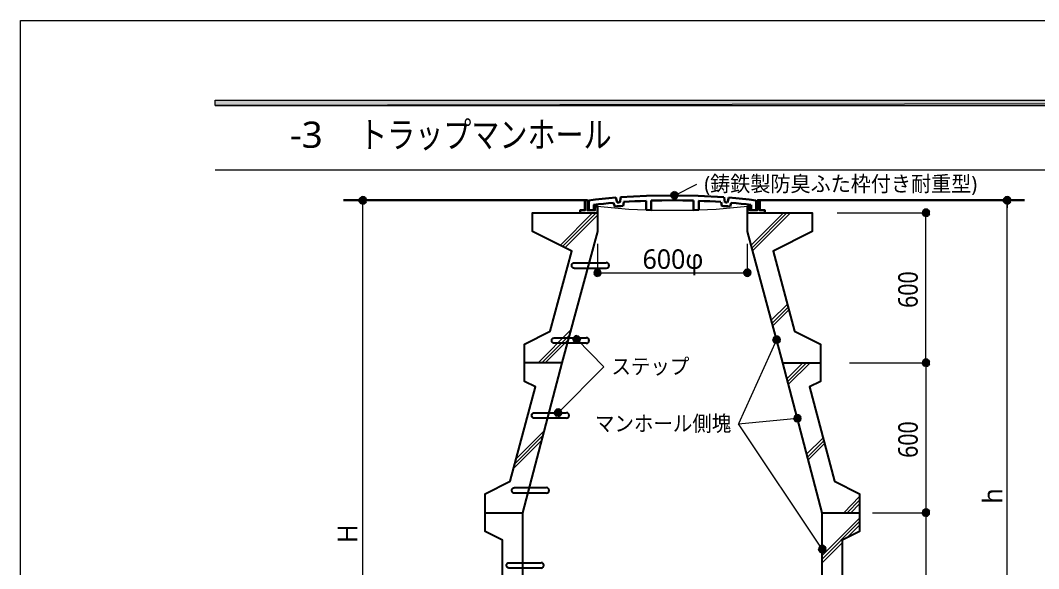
# Model space of a CAD drawing. Header units: millimetres. Extents: x 0 to 420, y 0 to 297.
# Drawn here: x 0.2 to 136.1, y 223.8 to 297 of the extents above; entities that cross this region are included whole.
import ezdxf
from ezdxf.enums import TextEntityAlignment as Align

# ---------------------------------------------------------------- set-up
doc = ezdxf.new("R2010")
doc.units = ezdxf.units.MM
doc.styles.add('kst32b', font='NotoSansJP-Variable.ttf')

msp = doc.modelspace()

# ---------------------------------------------------------------- hatches: boundary and pattern name
h = msp.add_hatch(color=7)
h.paths.add_polyline_path([(394.17, 285.62), (394.17, 286.32), (26.18, 285.62), (394.17, 285.62)])
h.paths.add_polyline_path([(394.17, 286.32), (26.18, 285.62), (26.18, 286.32), (394.17, 286.32)])
h = msp.add_hatch(color=7)
h.paths.add_polyline_path([(45.42, 273.16), (45.38, 272.97), (45.89, 272.97), (45.42, 273.16)])
h.paths.add_polyline_path([(45.38, 272.97), (45.89, 272.97), (45.42, 272.77), (45.38, 272.97)])
h.paths.add_polyline_path([(45.89, 272.97), (45.42, 272.77), (45.53, 272.61), (45.89, 272.97)])
h = msp.add_hatch(color=7)
h.paths.add_polyline_path([(45.89, 273.45), (45.7, 273.43), (45.89, 272.97), (45.89, 273.45)])
h.paths.add_polyline_path([(45.7, 273.43), (45.89, 272.97), (45.53, 273.3), (45.7, 273.43)])
h.paths.add_polyline_path([(45.89, 272.97), (45.53, 273.3), (45.42, 273.16), (45.89, 272.97)])
for points in [[(46.08, 273.43), (45.89, 273.45), (45.89, 272.97), (46.08, 273.43)], [(86.97, 273.58), (87.04, 273.41), (87.48, 273.62), (86.97, 273.58)], [(132.08, 273.43), (131.87, 273.45), (131.87, 272.97), (132.08, 273.43)], [(121.24, 271.76), (121.05, 271.8), (121.05, 271.29), (121.24, 271.76)], [(76.75, 263.48), (76.71, 263.29), (77.22, 263.29), (76.75, 263.48)], [(97.68, 263.1), (97.71, 263.29), (97.22, 263.29), (97.68, 263.1)], [(74.25, 254.87), (74.08, 254.76), (74.44, 254.42), (74.25, 254.87)], [(101.3, 254.83), (101.11, 254.85), (101.11, 254.36), (101.3, 254.83)], [(121.24, 251.76), (121.05, 251.8), (121.05, 251.29), (121.24, 251.76)], [(72.14, 245.09), (71.95, 245.13), (71.95, 244.62), (72.14, 245.09)], [(104.1, 244.35), (103.91, 244.39), (103.91, 243.88), (104.1, 244.35)], [(121.24, 231.75), (121.05, 231.8), (121.05, 231.29), (121.24, 231.75)], [(107.4, 226.89), (107.21, 226.93), (107.21, 226.42), (107.4, 226.89)]]:
    msp.add_hatch(color=7).paths.add_polyline_path(points)
h = msp.add_hatch(color=7)
h.paths.add_polyline_path([(46.38, 272.97), (46.33, 273.16), (45.89, 272.97), (46.38, 272.97)])
h.paths.add_polyline_path([(46.33, 273.16), (45.89, 272.97), (46.23, 273.3), (46.33, 273.16)])
h.paths.add_polyline_path([(45.89, 272.97), (46.23, 273.3), (46.08, 273.43), (45.89, 272.97)])
h = msp.add_hatch(color=7)
h.paths.add_polyline_path([(87.25, 274.07), (87.1, 273.96), (87.48, 273.62), (87.25, 274.07)])
h.paths.add_polyline_path([(87.1, 273.96), (87.48, 273.62), (87.02, 273.79), (87.1, 273.96)])
h.paths.add_polyline_path([(87.48, 273.62), (87.02, 273.79), (86.97, 273.58), (87.48, 273.62)])
h = msp.add_hatch(color=7)
h.paths.add_polyline_path([(87.04, 273.41), (87.16, 273.24), (87.48, 273.62), (87.04, 273.41)])
h.paths.add_polyline_path([(87.16, 273.24), (87.48, 273.62), (87.33, 273.16), (87.16, 273.24)])
h.paths.add_polyline_path([(87.48, 273.62), (87.33, 273.16), (87.52, 273.13), (87.48, 273.62)])
h = msp.add_hatch(color=7)
h.paths.add_polyline_path([(87.8, 274), (87.63, 274.11), (87.48, 273.62), (87.8, 274)])
h.paths.add_polyline_path([(87.63, 274.11), (87.48, 273.62), (87.44, 274.13), (87.63, 274.11)])
h.paths.add_polyline_path([(87.48, 273.62), (87.44, 274.13), (87.25, 274.07), (87.48, 273.62)])
h = msp.add_hatch(color=7)
h.paths.add_polyline_path([(87.95, 273.47), (87.99, 273.66), (87.48, 273.62), (87.95, 273.47)])
h.paths.add_polyline_path([(87.99, 273.66), (87.48, 273.62), (87.93, 273.85), (87.99, 273.66)])
h.paths.add_polyline_path([(87.48, 273.62), (87.93, 273.85), (87.8, 274), (87.48, 273.62)])
h = msp.add_hatch(color=7)
h.paths.add_polyline_path([(87.52, 273.13), (87.71, 273.18), (87.48, 273.62), (87.52, 273.13)])
h.paths.add_polyline_path([(87.71, 273.18), (87.48, 273.62), (87.86, 273.3), (87.71, 273.18)])
h.paths.add_polyline_path([(87.48, 273.62), (87.86, 273.3), (87.95, 273.47), (87.48, 273.62)])
h = msp.add_hatch(color=7)
h.paths.add_polyline_path([(131.42, 273.16), (131.38, 272.97), (131.87, 272.97), (131.42, 273.16)])
h.paths.add_polyline_path([(131.38, 272.97), (131.87, 272.97), (131.42, 272.77), (131.38, 272.97)])
h.paths.add_polyline_path([(131.87, 272.97), (131.42, 272.77), (131.53, 272.61), (131.87, 272.97)])
h = msp.add_hatch(color=7)
h.paths.add_polyline_path([(131.87, 273.45), (131.68, 273.43), (131.87, 272.97), (131.87, 273.45)])
h.paths.add_polyline_path([(131.68, 273.43), (131.87, 272.97), (131.53, 273.3), (131.68, 273.43)])
h.paths.add_polyline_path([(131.87, 272.97), (131.53, 273.3), (131.42, 273.16), (131.87, 272.97)])
h = msp.add_hatch(color=7)
h.paths.add_polyline_path([(132.38, 272.97), (132.33, 273.16), (131.87, 272.97), (132.38, 272.97)])
h.paths.add_polyline_path([(132.33, 273.16), (131.87, 272.97), (132.23, 273.3), (132.33, 273.16)])
h.paths.add_polyline_path([(131.87, 272.97), (132.23, 273.3), (132.08, 273.43), (131.87, 272.97)])
h = msp.add_hatch(color=7)
h.paths.add_polyline_path([(45.53, 272.61), (45.7, 272.5), (45.89, 272.97), (45.53, 272.61)])
h.paths.add_polyline_path([(45.7, 272.5), (45.89, 272.97), (45.89, 272.46), (45.7, 272.5)])
h.paths.add_polyline_path([(45.89, 272.97), (45.89, 272.46), (46.08, 272.5), (45.89, 272.97)])
h = msp.add_hatch(color=7)
h.paths.add_polyline_path([(46.08, 272.5), (46.23, 272.61), (45.89, 272.97), (46.08, 272.5)])
h.paths.add_polyline_path([(46.23, 272.61), (45.89, 272.97), (46.33, 272.77), (46.23, 272.61)])
h.paths.add_polyline_path([(45.89, 272.97), (46.33, 272.77), (46.38, 272.97), (45.89, 272.97)])
h = msp.add_hatch(color=7)
h.paths.add_polyline_path([(121.05, 271.8), (120.86, 271.76), (121.05, 271.29), (121.05, 271.8)])
h.paths.add_polyline_path([(120.86, 271.76), (121.05, 271.29), (120.69, 271.65), (120.86, 271.76)])
h.paths.add_polyline_path([(121.05, 271.29), (120.69, 271.65), (120.59, 271.48), (121.05, 271.29)])
h = msp.add_hatch(color=7)
h.paths.add_polyline_path([(131.53, 272.61), (131.68, 272.5), (131.87, 272.97), (131.53, 272.61)])
h.paths.add_polyline_path([(131.68, 272.5), (131.87, 272.97), (131.87, 272.46), (131.68, 272.5)])
h.paths.add_polyline_path([(131.87, 272.97), (131.87, 272.46), (132.08, 272.5), (131.87, 272.97)])
h = msp.add_hatch(color=7)
h.paths.add_polyline_path([(132.08, 272.5), (132.23, 272.61), (131.87, 272.97), (132.08, 272.5)])
h.paths.add_polyline_path([(132.23, 272.61), (131.87, 272.97), (132.33, 272.77), (132.23, 272.61)])
h.paths.add_polyline_path([(131.87, 272.97), (132.33, 272.77), (132.38, 272.97), (131.87, 272.97)])
h = msp.add_hatch(color=7)
h.paths.add_polyline_path([(120.59, 271.48), (120.54, 271.29), (121.05, 271.29), (120.59, 271.48)])
h.paths.add_polyline_path([(120.54, 271.29), (121.05, 271.29), (120.59, 271.1), (120.54, 271.29)])
h.paths.add_polyline_path([(121.05, 271.29), (120.59, 271.1), (120.69, 270.93), (121.05, 271.29)])
h = msp.add_hatch(color=7)
h.paths.add_polyline_path([(120.69, 270.93), (120.86, 270.83), (121.05, 271.29), (120.69, 270.93)])
h.paths.add_polyline_path([(120.86, 270.83), (121.05, 271.29), (121.05, 270.79), (120.86, 270.83)])
h.paths.add_polyline_path([(121.05, 271.29), (121.05, 270.79), (121.24, 270.83), (121.05, 271.29)])
h = msp.add_hatch(color=7)
h.paths.add_polyline_path([(121.54, 271.29), (121.52, 271.48), (121.05, 271.29), (121.54, 271.29)])
h.paths.add_polyline_path([(121.52, 271.48), (121.05, 271.29), (121.39, 271.65), (121.52, 271.48)])
h.paths.add_polyline_path([(121.05, 271.29), (121.39, 271.65), (121.24, 271.76), (121.05, 271.29)])
h = msp.add_hatch(color=7)
h.paths.add_polyline_path([(121.24, 270.83), (121.39, 270.93), (121.05, 271.29), (121.24, 270.83)])
h.paths.add_polyline_path([(121.39, 270.93), (121.05, 271.29), (121.52, 271.1), (121.39, 270.93)])
h.paths.add_polyline_path([(121.05, 271.29), (121.52, 271.1), (121.54, 271.29), (121.05, 271.29)])
h = msp.add_hatch(color=7)
h.paths.add_polyline_path([(77.22, 263.8), (77.03, 263.76), (77.22, 263.29), (77.22, 263.8)])
h.paths.add_polyline_path([(77.03, 263.76), (77.22, 263.29), (76.86, 263.65), (77.03, 263.76)])
h.paths.add_polyline_path([(77.22, 263.29), (76.86, 263.65), (76.75, 263.48), (77.22, 263.29)])
h = msp.add_hatch(color=7)
h.paths.add_polyline_path([(77.68, 263.48), (77.58, 263.65), (77.22, 263.29), (77.68, 263.48)])
h.paths.add_polyline_path([(77.58, 263.65), (77.22, 263.29), (77.41, 263.76), (77.58, 263.65)])
h.paths.add_polyline_path([(77.22, 263.29), (77.41, 263.76), (77.22, 263.8), (77.22, 263.29)])
h = msp.add_hatch(color=7)
h.paths.add_polyline_path([(96.86, 263.65), (96.75, 263.48), (97.22, 263.29), (96.86, 263.65)])
h.paths.add_polyline_path([(96.75, 263.48), (97.22, 263.29), (96.71, 263.29), (96.75, 263.48)])
h.paths.add_polyline_path([(97.22, 263.29), (96.71, 263.29), (96.75, 263.1), (97.22, 263.29)])
h = msp.add_hatch(color=7)
h.paths.add_polyline_path([(97.41, 263.76), (97.22, 263.8), (97.22, 263.29), (97.41, 263.76)])
h.paths.add_polyline_path([(97.22, 263.8), (97.22, 263.29), (97.03, 263.76), (97.22, 263.8)])
h.paths.add_polyline_path([(97.22, 263.29), (97.03, 263.76), (96.86, 263.65), (97.22, 263.29)])
h = msp.add_hatch(color=7)
h.paths.add_polyline_path([(97.71, 263.29), (97.68, 263.48), (97.22, 263.29), (97.71, 263.29)])
h.paths.add_polyline_path([(97.68, 263.48), (97.22, 263.29), (97.56, 263.65), (97.68, 263.48)])
h.paths.add_polyline_path([(97.22, 263.29), (97.56, 263.65), (97.41, 263.76), (97.22, 263.29)])
h = msp.add_hatch(color=7)
h.paths.add_polyline_path([(76.71, 263.29), (76.75, 263.1), (77.22, 263.29), (76.71, 263.29)])
h.paths.add_polyline_path([(76.75, 263.1), (77.22, 263.29), (76.86, 262.93), (76.75, 263.1)])
h.paths.add_polyline_path([(77.22, 263.29), (76.86, 262.93), (77.03, 262.83), (77.22, 263.29)])
h = msp.add_hatch(color=7)
h.paths.add_polyline_path([(77.03, 262.83), (77.22, 262.78), (77.22, 263.29), (77.03, 262.83)])
h.paths.add_polyline_path([(77.22, 262.78), (77.22, 263.29), (77.41, 262.83), (77.22, 262.78)])
h.paths.add_polyline_path([(77.22, 263.29), (77.41, 262.83), (77.58, 262.93), (77.22, 263.29)])
h = msp.add_hatch(color=7)
h.paths.add_polyline_path([(77.58, 262.93), (77.68, 263.1), (77.22, 263.29), (77.58, 262.93)])
h.paths.add_polyline_path([(77.68, 263.1), (77.22, 263.29), (77.7, 263.29), (77.68, 263.1)])
h.paths.add_polyline_path([(77.22, 263.29), (77.7, 263.29), (77.68, 263.48), (77.22, 263.29)])
h = msp.add_hatch(color=7)
h.paths.add_polyline_path([(96.75, 263.1), (96.86, 262.93), (97.22, 263.29), (96.75, 263.1)])
h.paths.add_polyline_path([(96.86, 262.93), (97.22, 263.29), (97.03, 262.83), (96.86, 262.93)])
h.paths.add_polyline_path([(97.22, 263.29), (97.03, 262.83), (97.22, 262.78), (97.22, 263.29)])
h = msp.add_hatch(color=7)
h.paths.add_polyline_path([(97.22, 262.78), (97.41, 262.83), (97.22, 263.29), (97.22, 262.78)])
h.paths.add_polyline_path([(97.41, 262.83), (97.22, 263.29), (97.56, 262.93), (97.41, 262.83)])
h.paths.add_polyline_path([(97.22, 263.29), (97.56, 262.93), (97.68, 263.1), (97.22, 263.29)])
h = msp.add_hatch(color=7)
h.paths.add_polyline_path([(74.08, 254.76), (73.98, 254.61), (74.44, 254.42), (74.08, 254.76)])
h.paths.add_polyline_path([(73.98, 254.61), (74.44, 254.42), (73.94, 254.42), (73.98, 254.61)])
h.paths.add_polyline_path([(74.44, 254.42), (73.94, 254.42), (73.98, 254.23), (74.44, 254.42)])
h = msp.add_hatch(color=7)
h.paths.add_polyline_path([(73.98, 254.23), (74.08, 254.06), (74.44, 254.42), (73.98, 254.23)])
h.paths.add_polyline_path([(74.08, 254.06), (74.44, 254.42), (74.25, 253.96), (74.08, 254.06)])
h.paths.add_polyline_path([(74.44, 254.42), (74.25, 253.96), (74.44, 253.92), (74.44, 254.42)])
h = msp.add_hatch(color=7)
h.paths.add_polyline_path([(74.78, 254.76), (74.63, 254.87), (74.44, 254.42), (74.78, 254.76)])
h.paths.add_polyline_path([(74.63, 254.87), (74.44, 254.42), (74.44, 254.91), (74.63, 254.87)])
h.paths.add_polyline_path([(74.44, 254.42), (74.44, 254.91), (74.25, 254.87), (74.44, 254.42)])
h = msp.add_hatch(color=7)
h.paths.add_polyline_path([(74.89, 254.23), (74.93, 254.42), (74.44, 254.42), (74.89, 254.23)])
h.paths.add_polyline_path([(74.93, 254.42), (74.44, 254.42), (74.89, 254.61), (74.93, 254.42)])
h.paths.add_polyline_path([(74.44, 254.42), (74.89, 254.61), (74.78, 254.76), (74.44, 254.42)])
h = msp.add_hatch(color=7)
h.paths.add_polyline_path([(74.44, 253.92), (74.63, 253.96), (74.44, 254.42), (74.44, 253.92)])
h.paths.add_polyline_path([(74.63, 253.96), (74.44, 254.42), (74.78, 254.06), (74.63, 253.96)])
h.paths.add_polyline_path([(74.44, 254.42), (74.78, 254.06), (74.89, 254.23), (74.44, 254.42)])
h = msp.add_hatch(color=7)
h.paths.add_polyline_path([(100.67, 254.55), (100.63, 254.36), (101.11, 254.36), (100.67, 254.55)])
h.paths.add_polyline_path([(100.63, 254.36), (101.11, 254.36), (100.67, 254.17), (100.63, 254.36)])
h.paths.add_polyline_path([(101.11, 254.36), (100.67, 254.17), (100.77, 254), (101.11, 254.36)])
h = msp.add_hatch(color=7)
h.paths.add_polyline_path([(101.11, 254.85), (100.92, 254.83), (101.11, 254.36), (101.11, 254.85)])
h.paths.add_polyline_path([(100.92, 254.83), (101.11, 254.36), (100.77, 254.72), (100.92, 254.83)])
h.paths.add_polyline_path([(101.11, 254.36), (100.77, 254.72), (100.67, 254.55), (101.11, 254.36)])
h = msp.add_hatch(color=7)
h.paths.add_polyline_path([(100.77, 254), (100.92, 253.89), (101.11, 254.36), (100.77, 254)])
h.paths.add_polyline_path([(100.92, 253.89), (101.11, 254.36), (101.11, 253.85), (100.92, 253.89)])
h.paths.add_polyline_path([(101.11, 254.36), (101.11, 253.85), (101.3, 253.89), (101.11, 254.36)])
h = msp.add_hatch(color=7)
h.paths.add_polyline_path([(101.62, 254.36), (101.58, 254.55), (101.11, 254.36), (101.62, 254.36)])
h.paths.add_polyline_path([(101.58, 254.55), (101.11, 254.36), (101.47, 254.72), (101.58, 254.55)])
h.paths.add_polyline_path([(101.11, 254.36), (101.47, 254.72), (101.3, 254.83), (101.11, 254.36)])
h = msp.add_hatch(color=7)
h.paths.add_polyline_path([(101.3, 253.89), (101.47, 254), (101.11, 254.36), (101.3, 253.89)])
h.paths.add_polyline_path([(101.47, 254), (101.11, 254.36), (101.58, 254.17), (101.47, 254)])
h.paths.add_polyline_path([(101.11, 254.36), (101.58, 254.17), (101.62, 254.36), (101.11, 254.36)])
h = msp.add_hatch(color=7)
h.paths.add_polyline_path([(120.59, 251.48), (120.54, 251.29), (121.05, 251.29), (120.59, 251.48)])
h.paths.add_polyline_path([(120.54, 251.29), (121.05, 251.29), (120.59, 251.1), (120.54, 251.29)])
h.paths.add_polyline_path([(121.05, 251.29), (120.59, 251.1), (120.69, 250.93), (121.05, 251.29)])
h = msp.add_hatch(color=7)
h.paths.add_polyline_path([(121.05, 251.8), (120.86, 251.76), (121.05, 251.29), (121.05, 251.8)])
h.paths.add_polyline_path([(120.86, 251.76), (121.05, 251.29), (120.69, 251.65), (120.86, 251.76)])
h.paths.add_polyline_path([(121.05, 251.29), (120.69, 251.65), (120.59, 251.48), (121.05, 251.29)])
h = msp.add_hatch(color=7)
h.paths.add_polyline_path([(121.54, 251.29), (121.52, 251.48), (121.05, 251.29), (121.54, 251.29)])
h.paths.add_polyline_path([(121.52, 251.48), (121.05, 251.29), (121.39, 251.65), (121.52, 251.48)])
h.paths.add_polyline_path([(121.05, 251.29), (121.39, 251.65), (121.24, 251.76), (121.05, 251.29)])
h = msp.add_hatch(color=7)
h.paths.add_polyline_path([(120.69, 250.93), (120.86, 250.82), (121.05, 251.29), (120.69, 250.93)])
h.paths.add_polyline_path([(120.86, 250.82), (121.05, 251.29), (121.05, 250.8), (120.86, 250.82)])
h.paths.add_polyline_path([(121.05, 251.29), (121.05, 250.8), (121.24, 250.82), (121.05, 251.29)])
h = msp.add_hatch(color=7)
h.paths.add_polyline_path([(121.24, 250.82), (121.39, 250.93), (121.05, 251.29), (121.24, 250.82)])
h.paths.add_polyline_path([(121.39, 250.93), (121.05, 251.29), (121.52, 251.1), (121.39, 250.93)])
h.paths.add_polyline_path([(121.05, 251.29), (121.52, 251.1), (121.54, 251.29), (121.05, 251.29)])
h = msp.add_hatch(color=7)
h.paths.add_polyline_path([(71.48, 244.81), (71.44, 244.62), (71.95, 244.62), (71.48, 244.81)])
h.paths.add_polyline_path([(71.44, 244.62), (71.95, 244.62), (71.48, 244.43), (71.44, 244.62)])
h.paths.add_polyline_path([(71.95, 244.62), (71.48, 244.43), (71.59, 244.26), (71.95, 244.62)])
h = msp.add_hatch(color=7)
h.paths.add_polyline_path([(71.95, 245.13), (71.76, 245.09), (71.95, 244.62), (71.95, 245.13)])
h.paths.add_polyline_path([(71.76, 245.09), (71.95, 244.62), (71.59, 244.98), (71.76, 245.09)])
h.paths.add_polyline_path([(71.95, 244.62), (71.59, 244.98), (71.48, 244.81), (71.95, 244.62)])
h = msp.add_hatch(color=7)
h.paths.add_polyline_path([(71.59, 244.26), (71.76, 244.16), (71.95, 244.62), (71.59, 244.26)])
h.paths.add_polyline_path([(71.76, 244.16), (71.95, 244.62), (71.95, 244.14), (71.76, 244.16)])
h.paths.add_polyline_path([(71.95, 244.62), (71.95, 244.14), (72.14, 244.16), (71.95, 244.62)])
h = msp.add_hatch(color=7)
h.paths.add_polyline_path([(72.45, 244.62), (72.41, 244.81), (71.95, 244.62), (72.45, 244.62)])
h.paths.add_polyline_path([(72.41, 244.81), (71.95, 244.62), (72.31, 244.98), (72.41, 244.81)])
h.paths.add_polyline_path([(71.95, 244.62), (72.31, 244.98), (72.14, 245.09), (71.95, 244.62)])
h = msp.add_hatch(color=7)
h.paths.add_polyline_path([(72.14, 244.16), (72.31, 244.26), (71.95, 244.62), (72.14, 244.16)])
h.paths.add_polyline_path([(72.31, 244.26), (71.95, 244.62), (72.41, 244.43), (72.31, 244.26)])
h.paths.add_polyline_path([(71.95, 244.62), (72.41, 244.43), (72.45, 244.62), (71.95, 244.62)])
h = msp.add_hatch(color=7)
h.paths.add_polyline_path([(103.44, 244.07), (103.4, 243.88), (103.91, 243.88), (103.44, 244.07)])
h.paths.add_polyline_path([(103.4, 243.88), (103.91, 243.88), (103.44, 243.69), (103.4, 243.88)])
h.paths.add_polyline_path([(103.91, 243.88), (103.44, 243.69), (103.55, 243.52), (103.91, 243.88)])
h = msp.add_hatch(color=7)
h.paths.add_polyline_path([(103.91, 244.39), (103.72, 244.35), (103.91, 243.88), (103.91, 244.39)])
h.paths.add_polyline_path([(103.72, 244.35), (103.91, 243.88), (103.55, 244.24), (103.72, 244.35)])
h.paths.add_polyline_path([(103.91, 243.88), (103.55, 244.24), (103.44, 244.07), (103.91, 243.88)])
h = msp.add_hatch(color=7)
h.paths.add_polyline_path([(103.55, 243.52), (103.72, 243.42), (103.91, 243.88), (103.55, 243.52)])
h.paths.add_polyline_path([(103.72, 243.42), (103.91, 243.88), (103.91, 243.37), (103.72, 243.42)])
h.paths.add_polyline_path([(103.91, 243.88), (103.91, 243.37), (104.1, 243.42), (103.91, 243.88)])
h = msp.add_hatch(color=7)
h.paths.add_polyline_path([(104.39, 243.88), (104.35, 244.07), (103.91, 243.88), (104.39, 243.88)])
h.paths.add_polyline_path([(104.35, 244.07), (103.91, 243.88), (104.25, 244.24), (104.35, 244.07)])
h.paths.add_polyline_path([(103.91, 243.88), (104.25, 244.24), (104.1, 244.35), (103.91, 243.88)])
h = msp.add_hatch(color=7)
h.paths.add_polyline_path([(104.1, 243.42), (104.25, 243.52), (103.91, 243.88), (104.1, 243.42)])
h.paths.add_polyline_path([(104.25, 243.52), (103.91, 243.88), (104.35, 243.69), (104.25, 243.52)])
h.paths.add_polyline_path([(103.91, 243.88), (104.35, 243.69), (104.39, 243.88), (103.91, 243.88)])
h = msp.add_hatch(color=7)
h.paths.add_polyline_path([(120.59, 231.48), (120.54, 231.29), (121.05, 231.29), (120.59, 231.48)])
h.paths.add_polyline_path([(120.54, 231.29), (121.05, 231.29), (120.59, 231.1), (120.54, 231.29)])
h.paths.add_polyline_path([(121.05, 231.29), (120.59, 231.1), (120.69, 230.95), (121.05, 231.29)])
h = msp.add_hatch(color=7)
h.paths.add_polyline_path([(121.05, 231.8), (120.86, 231.75), (121.05, 231.29), (121.05, 231.8)])
h.paths.add_polyline_path([(120.86, 231.75), (121.05, 231.29), (120.69, 231.65), (120.86, 231.75)])
h.paths.add_polyline_path([(121.05, 231.29), (120.69, 231.65), (120.59, 231.48), (121.05, 231.29)])
h = msp.add_hatch(color=7)
h.paths.add_polyline_path([(120.69, 230.95), (120.86, 230.82), (121.05, 231.29), (120.69, 230.95)])
h.paths.add_polyline_path([(120.86, 230.82), (121.05, 231.29), (121.05, 230.8), (120.86, 230.82)])
h.paths.add_polyline_path([(121.05, 231.29), (121.05, 230.8), (121.24, 230.82), (121.05, 231.29)])
h = msp.add_hatch(color=7)
h.paths.add_polyline_path([(121.54, 231.29), (121.52, 231.48), (121.05, 231.29), (121.54, 231.29)])
h.paths.add_polyline_path([(121.52, 231.48), (121.05, 231.29), (121.39, 231.65), (121.52, 231.48)])
h.paths.add_polyline_path([(121.05, 231.29), (121.39, 231.65), (121.24, 231.75), (121.05, 231.29)])
h = msp.add_hatch(color=7)
h.paths.add_polyline_path([(121.24, 230.82), (121.39, 230.95), (121.05, 231.29), (121.24, 230.82)])
h.paths.add_polyline_path([(121.39, 230.95), (121.05, 231.29), (121.52, 231.1), (121.39, 230.95)])
h.paths.add_polyline_path([(121.05, 231.29), (121.52, 231.1), (121.54, 231.29), (121.05, 231.29)])
h = msp.add_hatch(color=7)
h.paths.add_polyline_path([(106.74, 226.61), (106.72, 226.42), (107.21, 226.42), (106.74, 226.61)])
h.paths.add_polyline_path([(106.72, 226.42), (107.21, 226.42), (106.74, 226.23), (106.72, 226.42)])
h.paths.add_polyline_path([(107.21, 226.42), (106.74, 226.23), (106.85, 226.08), (107.21, 226.42)])
h = msp.add_hatch(color=7)
h.paths.add_polyline_path([(107.21, 226.93), (107.02, 226.89), (107.21, 226.42), (107.21, 226.93)])
h.paths.add_polyline_path([(107.02, 226.89), (107.21, 226.42), (106.85, 226.78), (107.02, 226.89)])
h.paths.add_polyline_path([(107.21, 226.42), (106.85, 226.78), (106.74, 226.61), (107.21, 226.42)])
h = msp.add_hatch(color=7)
h.paths.add_polyline_path([(106.85, 226.08), (107.02, 225.98), (107.21, 226.42), (106.85, 226.08)])
h.paths.add_polyline_path([(107.02, 225.98), (107.21, 226.42), (107.21, 225.93), (107.02, 225.98)])
h.paths.add_polyline_path([(107.21, 226.42), (107.21, 225.93), (107.4, 225.98), (107.21, 226.42)])
h = msp.add_hatch(color=7)
h.paths.add_polyline_path([(107.72, 226.42), (107.67, 226.61), (107.21, 226.42), (107.72, 226.42)])
h.paths.add_polyline_path([(107.67, 226.61), (107.21, 226.42), (107.57, 226.78), (107.67, 226.61)])
h.paths.add_polyline_path([(107.21, 226.42), (107.57, 226.78), (107.4, 226.89), (107.21, 226.42)])
h = msp.add_hatch(color=7)
h.paths.add_polyline_path([(107.4, 225.98), (107.57, 226.08), (107.21, 226.42), (107.4, 225.98)])
h.paths.add_polyline_path([(107.57, 226.08), (107.21, 226.42), (107.67, 226.23), (107.57, 226.08)])
h.paths.add_polyline_path([(107.21, 226.42), (107.67, 226.23), (107.72, 226.42), (107.21, 226.42)])

# ---------------------------------------------------------------- linework, layer by layer
at = {"lineweight": 13}
msp.add_lwpolyline([(0.19, 0), (0.19, 296.97), (420.16, 296.97), (420.16, 0)], close=True, dxfattribs=at)
at = {"lineweight": 0}
for points in [[(394.17, 285.62), (394.17, 286.32), (26.18, 285.62)], [(394.17, 286.32), (26.18, 285.62), (26.18, 286.32)], [(45.42, 273.16), (45.38, 272.97), (45.89, 272.97)], [(45.89, 272.97), (45.53, 273.3), (45.42, 273.16)], [(45.7, 273.43), (45.89, 272.97), (45.53, 273.3)], [(45.89, 273.45), (45.7, 273.43), (45.89, 272.97)], [(46.08, 273.43), (45.89, 273.45), (45.89, 272.97)], [(45.89, 272.97), (46.23, 273.3), (46.08, 273.43)], [(46.33, 273.16), (45.89, 272.97), (46.23, 273.3)], [(46.38, 272.97), (46.33, 273.16), (45.89, 272.97)], [(87.48, 273.62), (87.02, 273.79), (86.97, 273.58)], [(86.97, 273.58), (87.04, 273.41), (87.48, 273.62)], [(87.1, 273.96), (87.48, 273.62), (87.02, 273.79)], [(87.04, 273.41), (87.16, 273.24), (87.48, 273.62)], [(87.25, 274.07), (87.1, 273.96), (87.48, 273.62)], [(87.16, 273.24), (87.48, 273.62), (87.33, 273.16)], [(87.48, 273.62), (87.44, 274.13), (87.25, 274.07)], [(87.48, 273.62), (87.33, 273.16), (87.52, 273.13)], [(87.63, 274.11), (87.48, 273.62), (87.44, 274.13)], [(87.8, 274), (87.63, 274.11), (87.48, 273.62)], [(87.48, 273.62), (87.93, 273.85), (87.8, 274)], [(87.99, 273.66), (87.48, 273.62), (87.93, 273.85)], [(87.95, 273.47), (87.99, 273.66), (87.48, 273.62)], [(87.52, 273.13), (87.71, 273.18), (87.48, 273.62)], [(87.71, 273.18), (87.48, 273.62), (87.86, 273.3)], [(87.48, 273.62), (87.86, 273.3), (87.95, 273.47)], [(131.42, 273.16), (131.38, 272.97), (131.87, 272.97)], [(131.87, 272.97), (131.53, 273.3), (131.42, 273.16)], [(131.68, 273.43), (131.87, 272.97), (131.53, 273.3)], [(131.87, 273.45), (131.68, 273.43), (131.87, 272.97)], [(132.08, 273.43), (131.87, 273.45), (131.87, 272.97)], [(131.87, 272.97), (132.23, 273.3), (132.08, 273.43)], [(132.33, 273.16), (131.87, 272.97), (132.23, 273.3)], [(132.38, 272.97), (132.33, 273.16), (131.87, 272.97)], [(45.38, 272.97), (45.89, 272.97), (45.42, 272.77)], [(45.89, 272.97), (45.42, 272.77), (45.53, 272.61)], [(45.53, 272.61), (45.7, 272.5), (45.89, 272.97)], [(45.7, 272.5), (45.89, 272.97), (45.89, 272.46)], [(45.89, 272.97), (45.89, 272.46), (46.08, 272.5)], [(46.08, 272.5), (46.23, 272.61), (45.89, 272.97)], [(46.23, 272.61), (45.89, 272.97), (46.33, 272.77)], [(45.89, 272.97), (46.33, 272.77), (46.38, 272.97)], [(121.05, 271.8), (120.86, 271.76), (121.05, 271.29)], [(121.24, 271.76), (121.05, 271.8), (121.05, 271.29)], [(131.38, 272.97), (131.87, 272.97), (131.42, 272.77)], [(131.87, 272.97), (131.42, 272.77), (131.53, 272.61)], [(131.53, 272.61), (131.68, 272.5), (131.87, 272.97)], [(131.68, 272.5), (131.87, 272.97), (131.87, 272.46)], [(131.87, 272.97), (131.87, 272.46), (132.08, 272.5)], [(132.08, 272.5), (132.23, 272.61), (131.87, 272.97)], [(132.23, 272.61), (131.87, 272.97), (132.33, 272.77)], [(131.87, 272.97), (132.33, 272.77), (132.38, 272.97)], [(120.59, 271.48), (120.54, 271.29), (121.05, 271.29)], [(120.54, 271.29), (121.05, 271.29), (120.59, 271.1)], [(121.05, 271.29), (120.69, 271.65), (120.59, 271.48)], [(121.05, 271.29), (120.59, 271.1), (120.69, 270.93)], [(120.86, 271.76), (121.05, 271.29), (120.69, 271.65)], [(120.69, 270.93), (120.86, 270.83), (121.05, 271.29)], [(120.86, 270.83), (121.05, 271.29), (121.05, 270.79)], [(121.05, 271.29), (121.39, 271.65), (121.24, 271.76)], [(121.52, 271.48), (121.05, 271.29), (121.39, 271.65)], [(121.54, 271.29), (121.52, 271.48), (121.05, 271.29)], [(121.05, 271.29), (121.05, 270.79), (121.24, 270.83)], [(121.24, 270.83), (121.39, 270.93), (121.05, 271.29)], [(121.39, 270.93), (121.05, 271.29), (121.52, 271.1)], [(121.05, 271.29), (121.52, 271.1), (121.54, 271.29)], [(77.22, 263.29), (76.86, 263.65), (76.75, 263.48)], [(77.03, 263.76), (77.22, 263.29), (76.86, 263.65)], [(77.22, 263.8), (77.03, 263.76), (77.22, 263.29)], [(77.22, 263.29), (77.41, 263.76), (77.22, 263.8)], [(77.58, 263.65), (77.22, 263.29), (77.41, 263.76)], [(77.68, 263.48), (77.58, 263.65), (77.22, 263.29)], [(96.86, 263.65), (96.75, 263.48), (97.22, 263.29)], [(97.22, 263.29), (97.03, 263.76), (96.86, 263.65)], [(97.22, 263.8), (97.22, 263.29), (97.03, 263.76)], [(97.41, 263.76), (97.22, 263.8), (97.22, 263.29)], [(97.22, 263.29), (97.56, 263.65), (97.41, 263.76)], [(97.68, 263.48), (97.22, 263.29), (97.56, 263.65)], [(76.75, 263.48), (76.71, 263.29), (77.22, 263.29)], [(76.71, 263.29), (76.75, 263.1), (77.22, 263.29)], [(76.75, 263.1), (77.22, 263.29), (76.86, 262.93)], [(77.22, 263.29), (76.86, 262.93), (77.03, 262.83)], [(77.03, 262.83), (77.22, 262.78), (77.22, 263.29)], [(77.22, 263.29), (77.7, 263.29), (77.68, 263.48)], [(77.22, 262.78), (77.22, 263.29), (77.41, 262.83)], [(77.22, 263.29), (77.41, 262.83), (77.58, 262.93)], [(77.58, 262.93), (77.68, 263.1), (77.22, 263.29)], [(77.68, 263.1), (77.22, 263.29), (77.7, 263.29)], [(96.75, 263.48), (97.22, 263.29), (96.71, 263.29)], [(97.22, 263.29), (96.71, 263.29), (96.75, 263.1)], [(96.75, 263.1), (96.86, 262.93), (97.22, 263.29)], [(96.86, 262.93), (97.22, 263.29), (97.03, 262.83)], [(97.22, 263.29), (97.03, 262.83), (97.22, 262.78)], [(97.71, 263.29), (97.68, 263.48), (97.22, 263.29)], [(97.22, 262.78), (97.41, 262.83), (97.22, 263.29)], [(97.41, 262.83), (97.22, 263.29), (97.56, 262.93)], [(97.22, 263.29), (97.56, 262.93), (97.68, 263.1)], [(97.68, 263.1), (97.71, 263.29), (97.22, 263.29)], [(73.98, 254.61), (74.44, 254.42), (73.94, 254.42)], [(74.44, 254.42), (73.94, 254.42), (73.98, 254.23)], [(74.08, 254.76), (73.98, 254.61), (74.44, 254.42)], [(73.98, 254.23), (74.08, 254.06), (74.44, 254.42)], [(74.25, 254.87), (74.08, 254.76), (74.44, 254.42)], [(74.08, 254.06), (74.44, 254.42), (74.25, 253.96)], [(74.44, 254.42), (74.44, 254.91), (74.25, 254.87)], [(74.44, 254.42), (74.25, 253.96), (74.44, 253.92)], [(74.63, 254.87), (74.44, 254.42), (74.44, 254.91)], [(74.78, 254.76), (74.63, 254.87), (74.44, 254.42)], [(74.44, 254.42), (74.89, 254.61), (74.78, 254.76)], [(74.93, 254.42), (74.44, 254.42), (74.89, 254.61)], [(74.44, 253.92), (74.63, 253.96), (74.44, 254.42)], [(74.63, 253.96), (74.44, 254.42), (74.78, 254.06)], [(74.44, 254.42), (74.78, 254.06), (74.89, 254.23)], [(74.89, 254.23), (74.93, 254.42), (74.44, 254.42)], [(100.67, 254.55), (100.63, 254.36), (101.11, 254.36)], [(100.63, 254.36), (101.11, 254.36), (100.67, 254.17)], [(101.11, 254.36), (100.77, 254.72), (100.67, 254.55)], [(101.11, 254.36), (100.67, 254.17), (100.77, 254)], [(100.92, 254.83), (101.11, 254.36), (100.77, 254.72)], [(100.77, 254), (100.92, 253.89), (101.11, 254.36)], [(101.11, 254.85), (100.92, 254.83), (101.11, 254.36)], [(100.92, 253.89), (101.11, 254.36), (101.11, 253.85)], [(101.3, 254.83), (101.11, 254.85), (101.11, 254.36)], [(101.11, 254.36), (101.47, 254.72), (101.3, 254.83)], [(101.58, 254.55), (101.11, 254.36), (101.47, 254.72)], [(101.62, 254.36), (101.58, 254.55), (101.11, 254.36)], [(101.11, 254.36), (101.11, 253.85), (101.3, 253.89)], [(101.3, 253.89), (101.47, 254), (101.11, 254.36)], [(101.47, 254), (101.11, 254.36), (101.58, 254.17)], [(101.11, 254.36), (101.58, 254.17), (101.62, 254.36)], [(120.59, 251.48), (120.54, 251.29), (121.05, 251.29)], [(121.05, 251.29), (120.69, 251.65), (120.59, 251.48)], [(120.86, 251.76), (121.05, 251.29), (120.69, 251.65)], [(121.05, 251.8), (120.86, 251.76), (121.05, 251.29)], [(121.24, 251.76), (121.05, 251.8), (121.05, 251.29)], [(121.05, 251.29), (121.39, 251.65), (121.24, 251.76)], [(121.52, 251.48), (121.05, 251.29), (121.39, 251.65)], [(121.54, 251.29), (121.52, 251.48), (121.05, 251.29)], [(120.54, 251.29), (121.05, 251.29), (120.59, 251.1)], [(121.05, 251.29), (120.59, 251.1), (120.69, 250.93)], [(120.69, 250.93), (120.86, 250.82), (121.05, 251.29)], [(120.86, 250.82), (121.05, 251.29), (121.05, 250.8)], [(121.05, 251.29), (121.05, 250.8), (121.24, 250.82)], [(121.24, 250.82), (121.39, 250.93), (121.05, 251.29)], [(121.39, 250.93), (121.05, 251.29), (121.52, 251.1)], [(121.05, 251.29), (121.52, 251.1), (121.54, 251.29)], [(71.48, 244.81), (71.44, 244.62), (71.95, 244.62)], [(71.44, 244.62), (71.95, 244.62), (71.48, 244.43)], [(71.95, 244.62), (71.59, 244.98), (71.48, 244.81)], [(71.95, 244.62), (71.48, 244.43), (71.59, 244.26)], [(71.76, 245.09), (71.95, 244.62), (71.59, 244.98)], [(71.59, 244.26), (71.76, 244.16), (71.95, 244.62)], [(71.95, 245.13), (71.76, 245.09), (71.95, 244.62)], [(71.76, 244.16), (71.95, 244.62), (71.95, 244.14)], [(72.14, 245.09), (71.95, 245.13), (71.95, 244.62)], [(71.95, 244.62), (72.31, 244.98), (72.14, 245.09)], [(72.41, 244.81), (71.95, 244.62), (72.31, 244.98)], [(72.45, 244.62), (72.41, 244.81), (71.95, 244.62)], [(71.95, 244.62), (71.95, 244.14), (72.14, 244.16)], [(72.14, 244.16), (72.31, 244.26), (71.95, 244.62)], [(72.31, 244.26), (71.95, 244.62), (72.41, 244.43)], [(71.95, 244.62), (72.41, 244.43), (72.45, 244.62)], [(103.44, 244.07), (103.4, 243.88), (103.91, 243.88)], [(103.4, 243.88), (103.91, 243.88), (103.44, 243.69)], [(103.91, 243.88), (103.55, 244.24), (103.44, 244.07)], [(103.91, 243.88), (103.44, 243.69), (103.55, 243.52)], [(103.72, 244.35), (103.91, 243.88), (103.55, 244.24)], [(103.55, 243.52), (103.72, 243.42), (103.91, 243.88)], [(103.91, 244.39), (103.72, 244.35), (103.91, 243.88)], [(103.72, 243.42), (103.91, 243.88), (103.91, 243.37)], [(104.1, 244.35), (103.91, 244.39), (103.91, 243.88)], [(103.91, 243.88), (104.25, 244.24), (104.1, 244.35)], [(104.35, 244.07), (103.91, 243.88), (104.25, 244.24)], [(104.39, 243.88), (104.35, 244.07), (103.91, 243.88)], [(103.91, 243.88), (103.91, 243.37), (104.1, 243.42)], [(104.1, 243.42), (104.25, 243.52), (103.91, 243.88)], [(104.25, 243.52), (103.91, 243.88), (104.35, 243.69)], [(103.91, 243.88), (104.35, 243.69), (104.39, 243.88)], [(120.59, 231.48), (120.54, 231.29), (121.05, 231.29)], [(120.54, 231.29), (121.05, 231.29), (120.59, 231.1)], [(121.05, 231.29), (120.69, 231.65), (120.59, 231.48)], [(121.05, 231.29), (120.59, 231.1), (120.69, 230.95)], [(120.86, 231.75), (121.05, 231.29), (120.69, 231.65)], [(120.69, 230.95), (120.86, 230.82), (121.05, 231.29)], [(121.05, 231.8), (120.86, 231.75), (121.05, 231.29)], [(120.86, 230.82), (121.05, 231.29), (121.05, 230.8)], [(121.24, 231.75), (121.05, 231.8), (121.05, 231.29)], [(121.05, 231.29), (121.39, 231.65), (121.24, 231.75)], [(121.52, 231.48), (121.05, 231.29), (121.39, 231.65)], [(121.54, 231.29), (121.52, 231.48), (121.05, 231.29)], [(121.05, 231.29), (121.05, 230.8), (121.24, 230.82)], [(121.24, 230.82), (121.39, 230.95), (121.05, 231.29)], [(121.39, 230.95), (121.05, 231.29), (121.52, 231.1)], [(121.05, 231.29), (121.52, 231.1), (121.54, 231.29)], [(106.74, 226.61), (106.72, 226.42), (107.21, 226.42)], [(106.72, 226.42), (107.21, 226.42), (106.74, 226.23)], [(107.21, 226.42), (106.85, 226.78), (106.74, 226.61)], [(107.21, 226.42), (106.74, 226.23), (106.85, 226.08)], [(107.02, 226.89), (107.21, 226.42), (106.85, 226.78)], [(106.85, 226.08), (107.02, 225.98), (107.21, 226.42)], [(107.21, 226.93), (107.02, 226.89), (107.21, 226.42)], [(107.02, 225.98), (107.21, 226.42), (107.21, 225.93)], [(107.4, 226.89), (107.21, 226.93), (107.21, 226.42)], [(107.21, 226.42), (107.57, 226.78), (107.4, 226.89)], [(107.67, 226.61), (107.21, 226.42), (107.57, 226.78)], [(107.72, 226.42), (107.67, 226.61), (107.21, 226.42)], [(107.21, 226.42), (107.21, 225.93), (107.4, 225.98)], [(107.4, 225.98), (107.57, 226.08), (107.21, 226.42)], [(107.57, 226.08), (107.21, 226.42), (107.67, 226.23)], [(107.21, 226.42), (107.67, 226.23), (107.72, 226.42)]]:
    msp.add_lwpolyline(points, close=True, dxfattribs=at)
at = {"lineweight": 13}
for points in [[(394.17, 276.99), (26.18, 276.99)], [(87.48, 273.62), (90.49, 275.12)], [(45.89, 186.29), (45.89, 272.97)], [(76.71, 272.22), (79.04, 271.99), (81.39, 271.8), (83.71, 271.7)], [(90.72, 271.7), (93.05, 271.8), (95.38, 271.99), (97.71, 272.22)], [(131.87, 186.29), (131.87, 192.96), (131.87, 272.97)], [(131.87, 272.46), (131.87, 271.95)], [(72.22, 266.95), (76.56, 271.29)], [(72.54, 266.81), (77.05, 271.29)], [(72.86, 266.64), (77.22, 271)], [(84.37, 271.67), (87.21, 271.63), (90.04, 271.67)], [(97.71, 266.98), (102.02, 271.29)], [(97.79, 266.59), (102.49, 271.29)], [(97.9, 266.23), (102.98, 271.29)], [(109.22, 271.29), (121.05, 271.29)], [(110.85, 251.29), (121.05, 251.29), (121.05, 271.29)], [(77.22, 267.17), (77.22, 263.29), (97.22, 263.29), (97.22, 267.17)], [(100.37, 256.92), (102.55, 259.1)], [(100.48, 256.54), (102.66, 258.72)], [(100.58, 256.18), (102.76, 258.36)], [(69.3, 251.29), (73.72, 255.74)], [(69.77, 251.29), (73.55, 255.08)], [(70.23, 251.29), (73.38, 254.44)], [(71.95, 244.62), (78.08, 250.76), (74.44, 254.42)], [(101.11, 254.36), (96.05, 243.14)], [(102.47, 249.13), (104.63, 251.29)], [(102.55, 248.75), (105.09, 251.29)], [(102.66, 248.37), (105.58, 251.29)], [(121.05, 251.29), (121.05, 231.29), (121.05, 211.29), (114.55, 211.29)], [(107.21, 226.42), (96.05, 243.14), (103.91, 243.88)], [(66.38, 238.48), (70.15, 242.25)], [(66.04, 237.21), (69.79, 240.96)], [(66.21, 237.85), (69.96, 241.62)], [(105.13, 239.08), (107.32, 241.26)], [(105.24, 238.7), (107.42, 240.88)], [(105.35, 238.34), (107.51, 240.52)], [(110.09, 231.29), (112.2, 233.43)], [(110.55, 231.29), (112.2, 232.94)], [(111.02, 231.29), (112.2, 232.47)], [(113.9, 231.29), (121.05, 231.29)], [(107.21, 225.57), (112.2, 230.57)], [(107.21, 225.11), (112.2, 230.1)], [(110.55, 227.97), (112.2, 229.64)], [(107.21, 224.62), (109.88, 227.29)]]:
    msp.add_lwpolyline(points, dxfattribs=at)
at = {"lineweight": 30}
for points in [[(79.64, 273.32), (78.73, 273.24), (77.83, 273.15), (76.93, 273.06), (76.03, 272.95)], [(79.65, 273.33), (79.86, 272.67)], [(80.33, 273.37), (80.2, 272.69)], [(94.09, 273.37), (90.65, 273.56), (87.2, 273.62), (83.75, 273.56), (80.3, 273.37)], [(94.11, 273.37), (94.21, 272.69)], [(94.76, 273.33), (94.55, 272.67)], [(98.36, 272.95), (97.46, 273.06), (96.56, 273.15), (95.66, 273.24), (94.75, 273.32)], [(43.31, 272.97), (75.54, 272.97)], [(74.89, 271.29), (74.89, 271.63), (75.54, 271.63), (75.54, 272.97), (75.88, 272.97), (75.88, 271.63), (76.88, 271.63), (76.88, 272.12), (77.22, 272.12), (77.22, 271.29)], [(76.05, 271.63), (76.05, 272.97)], [(79.34, 272.63), (78.68, 272.58), (78.02, 272.51), (77.36, 272.44), (76.69, 272.37)], [(76.71, 271.63), (76.71, 272.37)], [(79.35, 272.63), (79.52, 272.14)], [(80.62, 272.22), (80.34, 272.2), (80.06, 272.18), (79.78, 272.16), (79.5, 272.14)], [(80.19, 272.7), (80.1, 272.7), (80.02, 272.69), (79.94, 272.68), (79.85, 272.68)], [(80.71, 272.73), (80.62, 272.22)], [(83.69, 272.9), (82.94, 272.87), (82.2, 272.83), (81.45, 272.79), (80.7, 272.74)], [(83.71, 271.7), (83.71, 272.9)], [(90.03, 272.92), (88.61, 272.95), (87.2, 272.97), (85.78, 272.95), (84.36, 272.92)], [(84.37, 271.67), (84.37, 272.92)], [(90.04, 271.67), (90.04, 272.92)], [(93.69, 272.74), (92.95, 272.79), (92.2, 272.83), (91.45, 272.87), (90.7, 272.9)], [(90.72, 271.7), (90.72, 272.9)], [(93.7, 272.73), (93.79, 272.22)], [(94.89, 272.14), (94.61, 272.16), (94.33, 272.18), (94.05, 272.2), (93.77, 272.22)], [(94.54, 272.68), (94.46, 272.68), (94.37, 272.69), (94.29, 272.7), (94.2, 272.7)], [(95.06, 272.63), (94.91, 272.14)], [(97.7, 272.37), (97.04, 272.44), (96.37, 272.51), (95.71, 272.58), (95.05, 272.63)], [(97.22, 271.29), (97.22, 272.12), (97.54, 272.12), (97.54, 271.63), (98.55, 271.63), (98.55, 272.97), (98.87, 272.97), (98.87, 271.63), (99.55, 271.63), (99.55, 271.29)], [(97.71, 271.63), (97.71, 272.37)], [(98.38, 271.63), (98.38, 272.97)], [(134.18, 272.97), (98.87, 272.97)], [(83.71, 271.7), (84.37, 271.67)], [(90.04, 271.67), (90.72, 271.7)]]:
    msp.add_lwpolyline(points, dxfattribs=at)
at = {"lineweight": 25}
for points in [[(72.47, 251.29), (67.48, 251.29), (67.48, 253.79), (70.91, 255.5), (73.77, 266.19), (68.54, 268.8), (68.54, 271.29), (77.22, 271.29), (77.22, 268.8), (72.47, 251.29), (67.2, 231.29)], [(101.96, 251.29), (97.22, 268.8), (97.22, 271.29), (105.88, 271.29), (105.88, 268.8), (100.67, 266.19), (103.51, 255.5), (106.96, 253.79), (106.96, 251.29)], [(75.9, 263.88), (74.13, 263.88), (74.06, 263.91), (74, 263.93), (73.94, 263.95), (73.89, 263.99), (73.85, 264.03), (73.81, 264.1), (73.79, 264.16), (73.77, 264.22), (73.77, 264.29), (73.79, 264.35), (73.81, 264.41), (73.85, 264.48), (73.89, 264.54), (73.94, 264.56), (74, 264.6), (74.06, 264.63), (74.13, 264.63), (76.09, 264.63), (78.4, 264.63)], [(78.4, 263.88), (75.9, 263.88)], [(78.39, 263.91), (78.53, 263.94), (78.65, 264.01), (78.73, 264.13), (78.76, 264.28), (78.73, 264.42), (78.65, 264.54), (78.53, 264.62), (78.39, 264.65)], [(73.24, 253.89), (71.46, 253.89), (71.4, 253.89), (71.33, 253.92), (71.27, 253.96), (71.23, 254), (71.18, 254.04), (71.14, 254.11), (71.12, 254.17), (71.1, 254.23), (71.1, 254.3), (71.12, 254.36), (71.14, 254.42), (71.18, 254.49), (71.23, 254.53), (71.27, 254.57), (71.33, 254.59), (71.4, 254.61), (71.46, 254.63), (73.43, 254.63), (75.73, 254.63)], [(75.72, 253.89), (75.87, 253.92), (75.99, 254), (76.07, 254.12), (76.09, 254.26), (76.07, 254.41), (75.99, 254.53), (75.87, 254.61), (75.72, 254.63)], [(75.73, 253.89), (73.24, 253.89)], [(62.21, 231.29), (62.21, 233.79), (65.57, 235.48), (68.92, 248.07), (67.48, 248.79), (67.48, 251.29)], [(107.21, 231.29), (101.96, 251.29), (106.96, 251.29), (106.96, 248.79), (105.49, 248.07), (108.86, 235.48), (112.2, 233.79), (112.2, 231.29)], [(70.57, 243.9), (68.81, 243.9), (68.73, 243.9), (68.66, 243.92), (68.6, 243.95), (68.56, 243.99), (68.52, 244.03), (68.47, 244.09), (68.45, 244.16), (68.43, 244.22), (68.43, 244.28), (68.45, 244.37), (68.47, 244.43), (68.52, 244.47), (68.56, 244.54), (68.6, 244.58), (68.66, 244.6), (68.73, 244.62), (68.81, 244.62), (70.76, 244.62), (73.07, 244.62)], [(73.06, 243.9), (73.2, 243.93), (73.32, 244.01), (73.4, 244.13), (73.43, 244.27), (73.4, 244.42), (73.32, 244.54), (73.2, 244.62), (73.06, 244.64)], [(73.07, 243.9), (70.57, 243.9)], [(67.9, 233.89), (66.15, 233.89), (66.06, 233.89), (66, 233.91), (65.93, 233.96), (65.89, 234), (65.85, 234.04), (65.81, 234.1), (65.79, 234.17), (65.76, 234.23), (65.76, 234.29), (65.79, 234.36), (65.81, 234.42), (65.85, 234.48), (65.89, 234.53), (65.93, 234.57), (66, 234.61), (66.06, 234.61), (66.15, 234.63), (68.09, 234.63)], [(70.4, 233.89), (67.9, 233.89)], [(68.09, 234.63), (70.4, 234.63)], [(70.39, 233.89), (70.53, 233.92), (70.65, 234), (70.73, 234.12), (70.76, 234.26), (70.73, 234.41), (70.65, 234.52), (70.53, 234.6), (70.39, 234.63)], [(64.54, 222.42), (64.54, 227.63), (62.21, 228.79), (62.21, 231.29), (67.2, 231.29), (67.2, 211.29)], [(107.21, 211.29), (107.21, 231.29), (112.2, 231.29), (112.2, 228.79), (109.88, 227.63), (109.88, 222.42)], [(67.2, 223.9), (65.45, 223.9), (65.38, 223.9), (65.32, 223.92), (65.26, 223.94), (65.19, 223.99), (65.15, 224.05), (65.11, 224.09), (65.09, 224.15), (65.09, 224.22), (65.09, 224.3), (65.09, 224.37), (65.11, 224.43), (65.15, 224.47), (65.19, 224.54), (65.26, 224.58), (65.32, 224.6), (65.38, 224.62), (65.45, 224.62), (67.2, 224.62), (69.7, 224.62)], [(69.69, 223.9), (69.84, 223.93), (69.95, 224.01), (70.03, 224.13), (70.06, 224.27), (70.03, 224.42), (69.95, 224.53), (69.84, 224.61), (69.69, 224.64)], [(69.7, 223.9), (67.2, 223.9)]]:
    msp.add_lwpolyline(points, dxfattribs=at)

# ---------------------------------------------------------------- texts
at = {"style": 'kst32b'}
for s, height, p, p2 in [('-3', 3.491, (36.17, 279.97), (40.54, 279.97)), ('トラップマンホール', 3.491, (45.4, 279.97), (79.1, 279.97)), ('(鋳鉄製防臭ふた枠付き耐重型)', 2.0791, (91.48, 274.13), (127.87, 274.13)), ('600φ', 2.599, (83.23, 263.82), (91.35, 263.82)), ('600', 2.599, (119.95, 258.61), (119.95, 263.49)), ('ステップ', 2.079, (79.08, 249.77), (89.47, 249.77)), ('マンホール側塊', 2.079, (76.88, 242.15), (95.07, 242.15)), ('600', 2.599, (119.95, 238.61), (119.95, 243.48))]:
    msp.add_text(s, height=height, dxfattribs=at).set_placement(p, p2, align=Align.FIT)
for s, p in [('h', (131.25, 232.47)), ('H', (45.15, 227.22))]:
    msp.add_text(s, height=2.6, rotation=90, dxfattribs=at).set_placement(p)

doc.saveas('drawing.dxf')
